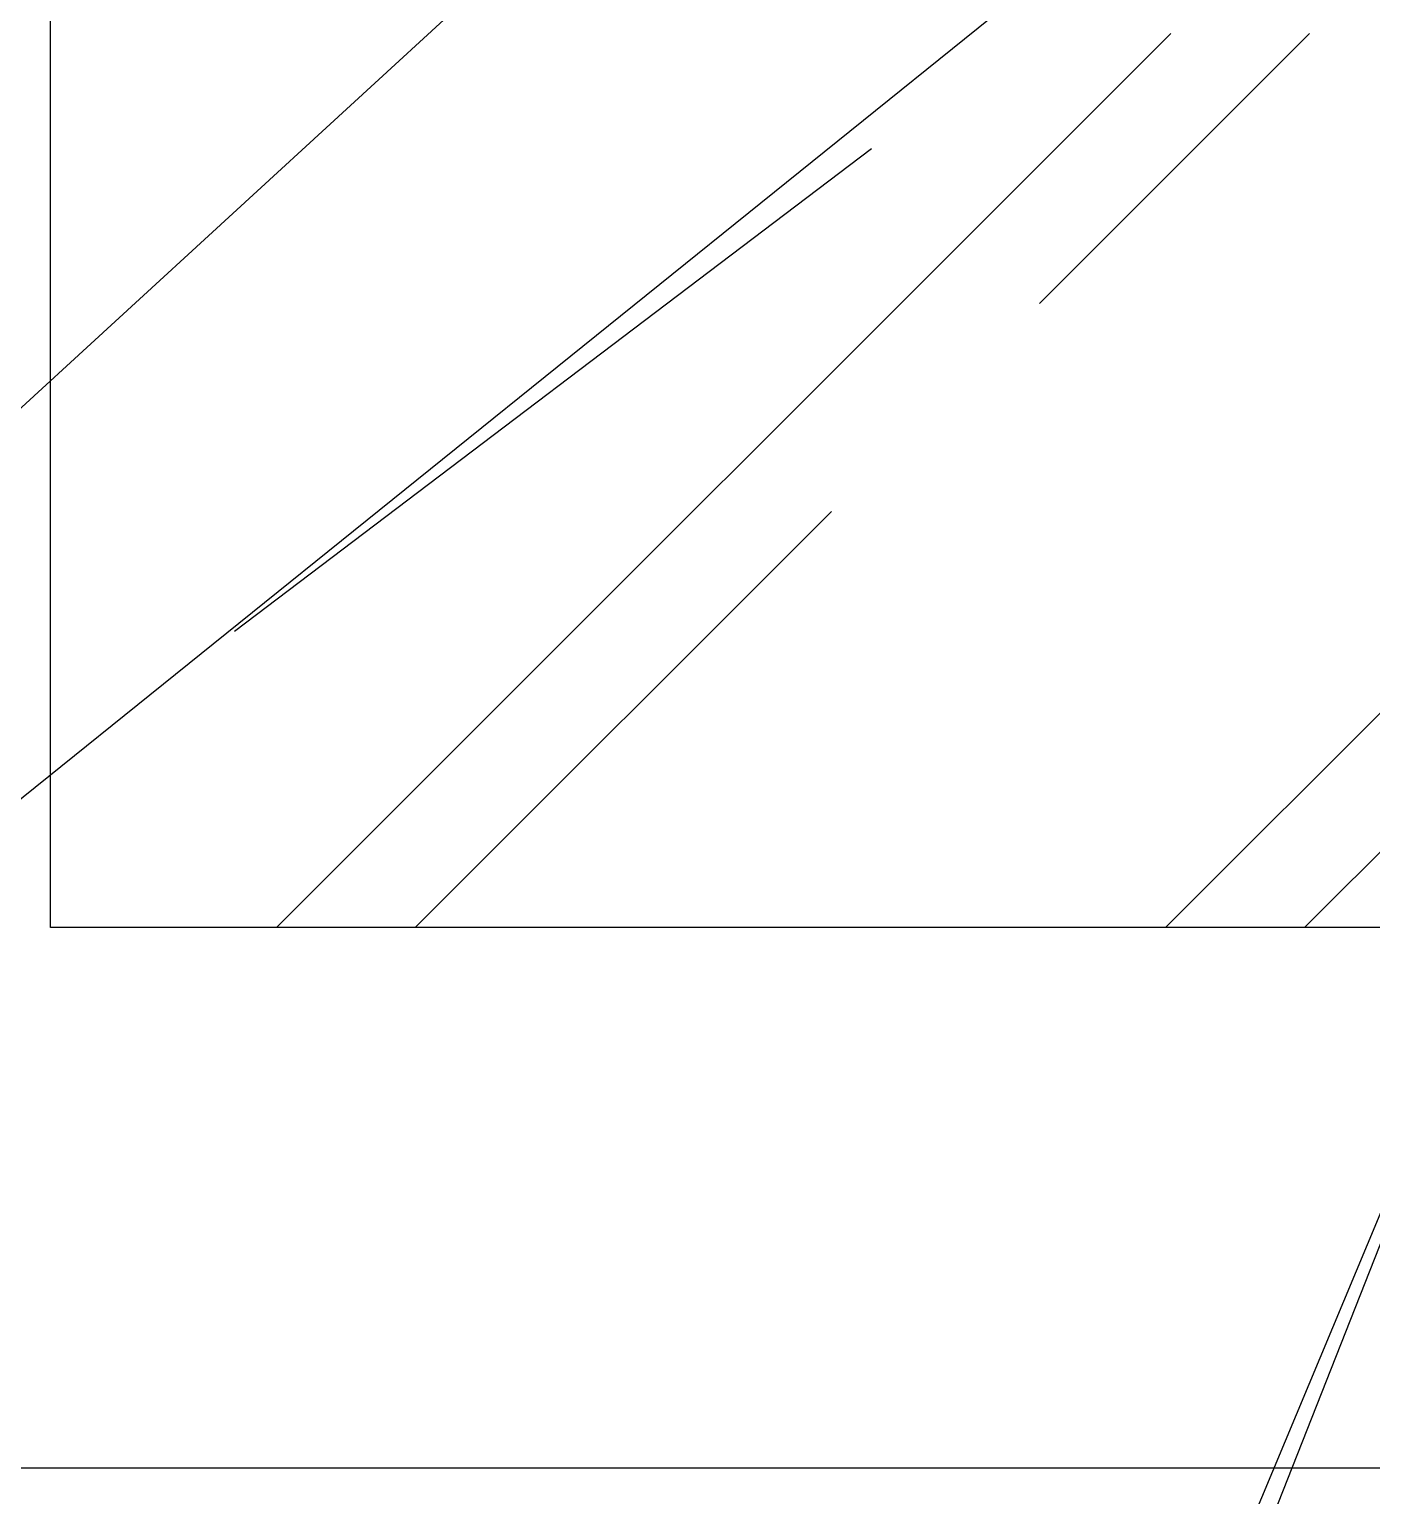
# Model space of a CAD drawing. Extents: x -437689 to -407696, y -55787 to -37037.
# Drawn here: x -434599.7 to -434428.7, y -41456.6 to -41269.7 of the extents above; entities that cross this region are included whole.
import ezdxf

# ---------------------------------------------------------------- set-up
doc = ezdxf.new("R2010")
doc.units = 0
doc.header["$LTSCALE"] = 150
doc.header["$MEASUREMENT"] = 0
doc.linetypes.add('DASHED', pattern=[0.75, 0.5, -0.25])
doc.layers.get('0').update_dxf_attribs({"linetype": 'CONTINUOUS'})
for name, color, linetype in [('DR', 6, 'CONTINUOUS'), ('HAT', 9, 'CONTINUOUS'), ('WALL', 7, 'CONTINUOUS')]:
    doc.layers.add(name, color=color, linetype=linetype)

msp = doc.modelspace()

# ---------------------------------------------------------------- linework, layer by layer
for p, q in [((-434597.02, -41384.19), (-434597.02, -40929.19)), ((-433917.02, -41384.19), (-434597.02, -41384.19))]:
    msp.add_line(p, q)
at = {"layer": 'DR', "linetype": 'CONTINUOUS', "ltscale": 900}
for p, q in [((-434609.89, -41326.3), (-434450.85, -41180.32)), ((-434642.36, -41401.2), (-434425.27, -41226.37)), ((-434545.79, -41724.12), (-434354.29, -41238.7))]:
    msp.add_line(p, q, dxfattribs=at)
at = {"layer": 'DR'}
for p, q in [((-434573.6, -41346.39), (-434492.42, -41284.91)), ((-434459.11, -41496.16), (-434419.9, -41402.17))]:
    msp.add_line(p, q, dxfattribs=at)
at = {"layer": 'HAT'}
for p, q in [((-434568.24, -41384.19), (-434454.28, -41270.24)), ((-434454.94, -41384.19), (-434340.99, -41270.24))]:
    msp.add_line(p, q, dxfattribs=at)
at = {"layer": 'HAT', "linetype": 'DASHED'}
for p, q in [((-434550.56, -41384.19), (-434436.61, -41270.24)), ((-434437.26, -41384.19), (-434323.31, -41270.24))]:
    msp.add_line(p, q, dxfattribs=at)
at = {"layer": 'WALL', "color": 9}
msp.add_line((-433274.54, -41453.08), (-435242.04, -41453.08), dxfattribs=at)

doc.saveas('drawing.dxf')
